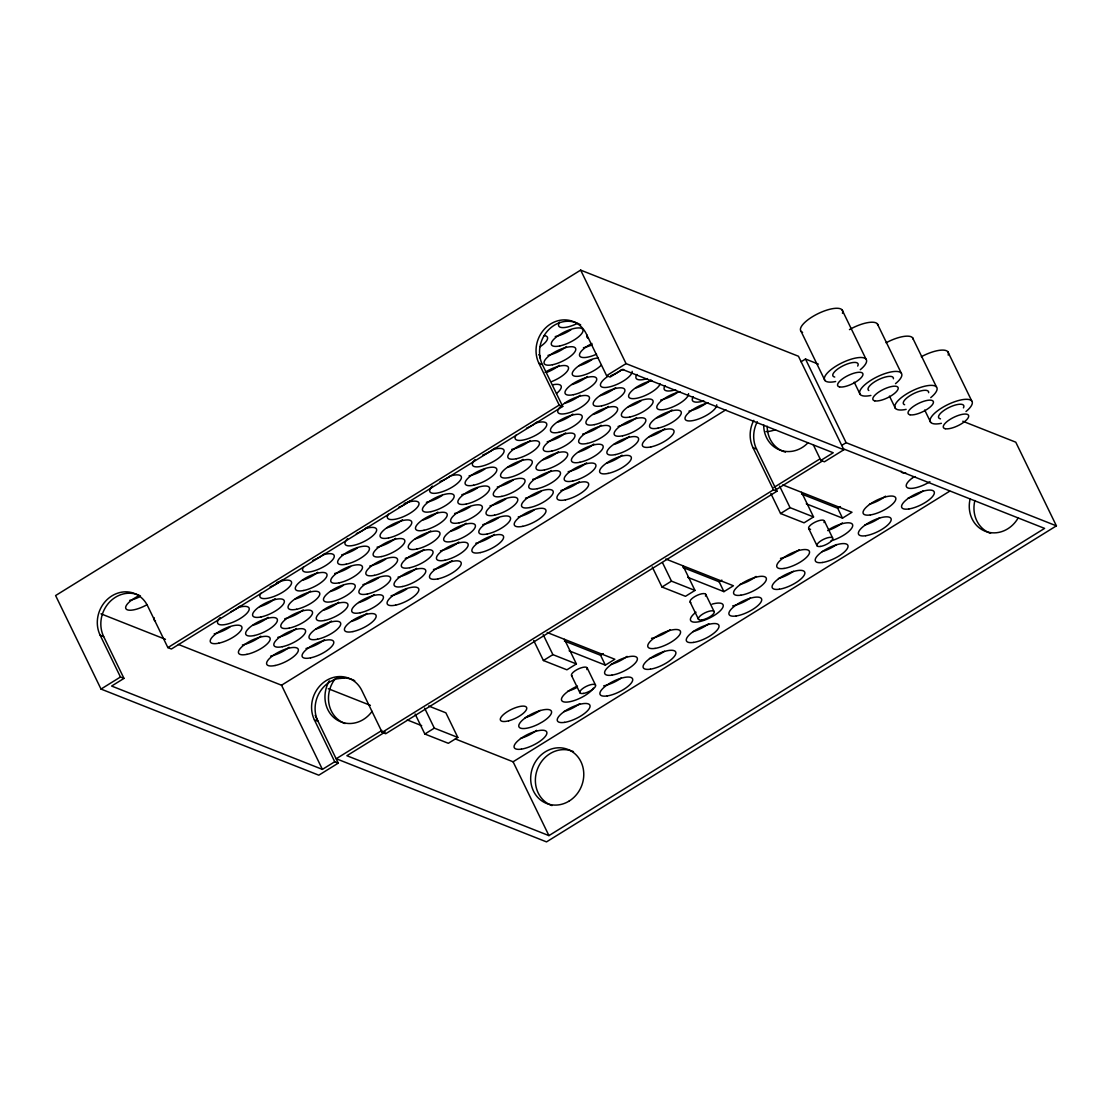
<?xml version="1.0" encoding="UTF-8"?>
<svg xmlns="http://www.w3.org/2000/svg" width="1112" height="1112" viewBox="0 0 1112 1112"><rect width="100%" height="100%" fill="white"/><g stroke="black" fill="none" stroke-linecap="round" stroke-linejoin="round"><path stroke-width="1.5" d="M813.303 444.8L820.878 460.41L824.409 461.8L843.855 449.748L798.444 356.243L580.659 270.119L55.6 595.559L101.011 689.065L318.796 775.189L338.243 763.138L315.183 715.35M101.011 689.065L120.457 677.013L123.974 678.403L111.645 686.048L322.397 769.393L334.726 761.748L338.243 763.138M167.884 647.615L559.183 405.074L562.714 406.464L171.401 649.005L167.884 647.615L147.562 605.79A29.037 26.146 -68.4 0 0 111.909 595.879A29.037 26.146 -68.4 0 0 100.136 635.188L120.457 677.013M559.183 405.074L538.875 363.249A29.037 26.146 -68.4 0 1 550.635 323.94A29.037 26.146 -68.4 0 1 586.302 333.85L606.61 375.675L626.056 363.624L843.855 449.748M801.071 361.775L805.491 359.023L818.335 364.11M178.365 644.446L281.531 685.228L725.914 409.786M381.93 730.417L336.241 758.731L546.52 841.881L1056.4 525.851L1015.77 442.187L962.797 421.239M773.91 487.445L819.6 459.131M841.701 445.439L846.121 442.687L1056.4 525.851M382.153 732.349L773.452 489.808L776.982 491.198L385.683 733.739L382.153 732.349L361.845 690.51A29.037 26.146 -68.4 0 0 326.177 680.613A29.037 26.146 -68.4 0 0 314.404 719.909L334.726 761.748M820.878 460.41L833.222 452.765L622.47 369.42L610.14 377.065L606.61 375.675M385.238 731.946L346.888 755.715L548.939 835.612L1044.585 528.395L842.535 448.497M776.148 489.641L821.879 461.299M424.84 734.017L434.319 728.138L457.81 737.423L448.331 743.302L424.84 734.017L415.123 714.015M543.407 660.514L552.9 654.634L576.391 663.933L566.912 669.813L543.407 660.514L533.704 640.526M661.987 587.025L671.481 581.145L694.972 590.43L685.478 596.31L661.987 587.025L652.285 567.023M780.568 513.522L790.048 507.642L813.539 516.941L804.059 522.821L780.568 513.522L770.852 493.533M564.354 640.971L600.577 655.288L603.288 653.606M682.935 567.467L719.144 581.784L721.855 580.116M801.502 493.964L837.725 508.295L840.436 506.613M569.135 650.812L605.359 665.129L614.839 659.249L547.215 632.506M687.702 577.309L723.926 591.64L733.42 585.76L665.796 559.016M806.283 503.805L842.507 518.136L851.987 512.257L782.806 484.901M455.364 738.966L513.091 761.789L949.731 491.156M834.737 377.065L833.555 376.607A13.942 4.67 -25.9 0 1 844.953 364.903A13.942 4.67 -25.9 0 1 857.699 366.07M904.64 404.712L904.042 404.476A13.942 4.67 -25.9 0 1 914.106 393.384A13.942 4.67 -25.9 0 1 928.631 392.689M940.46 418.877L939.292 418.404A13.942 4.67 -25.9 0 1 950.677 406.714A13.942 4.67 -25.9 0 1 963.423 407.868M753.783 420.336A29.037 26.146 -68.4 0 0 752.991 447.677L756.521 449.067L776.982 491.198M538.875 363.249L542.392 364.639L562.714 406.464M428.634 706.009L445.87 712.82L457.81 737.423M328.262 688.703L370.365 705.355M407.256 719.937L421.684 725.649M100.997 613.838L165.466 639.344M100.136 635.188L103.666 636.578L123.974 678.403M314.404 719.909L317.935 721.313A29.037 26.146 -68.4 0 1 323.328 687.327A29.037 26.146 -68.4 0 1 354.742 680.725M947.813 351.684L971.707 400.89M912.563 337.742L936.471 386.962M924.711 410.05L930.688 422.351M877.326 323.814L901.22 373.02M889.475 396.122L895.438 408.424M842.09 309.873L865.984 359.093M854.224 382.18L860.202 394.482M801.057 331.334L824.965 380.54M805.491 359.023L846.121 442.687M837.725 508.295L842.507 518.136M824.298 520.805L832.652 538.041M801.599 492.324L813.539 516.941M808.73 528.603L817.084 545.839M779.595 486.111L790.048 507.642M752.991 447.677L773.452 489.808M580.659 270.119L626.056 363.624M719.144 581.784L723.926 591.64M705.717 594.308L714.085 611.53M683.018 565.827L694.972 590.43M690.149 602.106L698.517 619.328M662.516 562.686L671.481 581.145M600.577 655.288L605.359 665.129M587.136 667.812L595.504 685.034M564.451 639.317L576.391 663.933M571.568 675.609L579.936 692.832M543.184 634.646L552.9 654.634M513.091 761.789L548.939 835.612M424.617 708.135L434.319 728.138M281.531 685.228L322.397 769.393M921.334 356.716A23.227 7.798 -25.9 0 1 948.175 355.075M941.377 423.325A23.227 7.798 -25.9 0 1 933.566 414.289A23.227 7.798 -25.9 0 1 964.702 399.375A23.227 7.798 -25.9 0 1 965.994 411.523M886.097 342.774A23.227 7.798 -25.9 0 1 913.216 339.243M906.127 409.383A23.227 7.798 -25.9 0 1 898.329 400.348A23.227 7.798 -25.9 0 1 929.465 385.433A23.227 7.798 -25.9 0 1 930.758 397.596M849.457 329.611A23.227 7.798 -25.9 0 1 877.966 325.302M870.891 395.455A23.227 7.798 -25.9 0 1 863.093 386.42A23.227 7.798 -25.9 0 1 894.229 371.491A23.227 7.798 -25.9 0 1 895.507 383.654M868.806 390.534A13.942 4.67 -25.9 0 1 878.869 379.456A13.942 4.67 -25.9 0 1 893.395 378.761M802.6 332.363A23.227 7.798 -25.9 0 1 818.501 313.431A23.227 7.798 -25.9 0 1 842.451 313.278M835.64 381.513A23.227 7.798 -25.9 0 1 827.842 372.478A23.227 7.798 -25.9 0 1 858.978 357.564A23.227 7.798 -25.9 0 1 860.271 369.712M572.235 676.11A8.715 2.919 -25.9 0 1 578.824 668.729A8.715 2.919 -25.9 0 1 586.872 669.577M690.816 602.621A8.715 2.919 -25.9 0 1 697.405 595.226A8.715 2.919 -25.9 0 1 705.453 596.074M810.551 529.326A8.715 2.919 -25.9 0 1 814.943 522.223A8.715 2.919 -25.9 0 1 824.034 522.57M807.924 442.868A29.037 26.146 -68.4 0 1 779.317 449.818A29.037 26.146 -68.4 0 1 763.68 424.826M372.075 711.346A29.037 26.146 -68.4 0 1 335.796 719.116A29.037 26.146 -68.4 0 1 329.305 680.891M551.983 805.574A29.037 26.146 -68.4 0 1 537.638 768.601A29.037 26.146 -68.4 0 1 573.472 751.656M990.57 533.343A29.037 26.146 -68.4 0 1 974.89 500.511M1018.022 518.164A29.037 26.146 -68.4 0 1 984.898 531.119A29.037 26.146 -68.4 0 1 970.192 498.662M345.081 723.523A29.037 26.146 -68.4 0 1 335.379 678.528M785.447 452.097A29.037 26.146 -68.4 0 1 767.211 426.216M344.664 677.736A18 6.033 -25.9 0 1 336.547 678.014M593.391 688.147A18 6.033 -25.9 0 1 574.431 700.477A18 6.033 -25.9 0 1 561.504 698.809A18 6.033 -25.9 0 1 577.462 686.104M712.069 604.136A18 6.033 -25.9 0 1 721.229 609.751A18 6.033 -25.9 0 1 696.571 622.094A18 6.033 -25.9 0 1 695.987 612.184M829.024 529.479A18 6.033 -25.9 0 1 852.682 525.031A18 6.033 -25.9 0 1 831.067 540.835M929.91 481.732A18 6.033 -25.9 0 1 908.254 488.085A18 6.033 -25.9 0 1 914.092 476.77M536.568 730.375A18 6.033 -25.9 0 1 520.486 738.424M579.727 703.618A18 6.033 -25.9 0 1 563.645 711.68M621.274 678A18 6.033 -25.9 0 1 603.677 685.868M664.448 651.243A18 6.033 -25.9 0 1 649.464 658.485M708.719 623.665A18 6.033 -25.9 0 1 692.623 631.727M750.266 598.048A18 6.033 -25.9 0 1 732.669 605.915M793.426 571.304A18 6.033 -25.9 0 1 778.456 578.532M836.585 544.546A18 6.033 -25.9 0 1 821.615 551.774M879.745 517.789A18 6.033 -25.9 0 1 864.775 525.031M922.904 491.045A18 6.033 -25.9 0 1 907.934 498.273M915.384 476.589A18 6.033 -25.9 0 1 912.604 477.479M885.527 496.174A18 6.033 -25.9 0 1 869.445 504.236M842.368 522.932A18 6.033 -25.9 0 1 827.648 530.577M799.208 549.689A18 6.033 -25.9 0 1 780.499 558.377M756.049 576.433A18 6.033 -25.9 0 1 739.966 584.495M670.23 629.642A18 6.033 -25.9 0 1 651.521 638.33M627.057 656.386A18 6.033 -25.9 0 1 610.974 664.448M576.294 687.855A18 6.033 -25.9 0 1 567.815 691.205M540.126 710.415A18 6.033 -25.9 0 1 537.68 712.041L533.635 714.307A18 6.033 -25.9 0 1 525.156 717.643M775.509 429.677A17.417 5.838 -25.9 0 1 765.973 431.581M905.877 473.059A14.525 4.865 -25.9 0 1 901.095 471.168M756.521 449.067A29.037 26.146 -68.4 0 1 757.3 421.74M103.666 636.578A29.037 26.146 -68.4 0 1 109.059 602.593A29.037 26.146 -68.4 0 1 140.459 595.99M542.392 364.639A29.037 26.146 -68.4 0 1 548.424 329.972A29.037 26.146 -68.4 0 1 580.673 324.899M544.171 335.602A17.417 5.838 -25.9 0 1 540.21 346.666M576.711 323.731A17.417 5.838 -25.9 0 1 559.642 322.188M147.048 604.678A17.417 5.838 -25.9 0 1 126.142 609.028A17.417 5.838 -25.9 0 1 139.222 595.601M538.694 354.797A17.417 5.838 -25.9 0 1 540.126 358.12M588.373 338.326A17.417 5.838 -25.9 0 1 586.941 335.004M155.485 620.955A17.417 5.838 -25.9 0 1 154.068 617.619M545.116 372.298A17.417 5.838 -25.9 0 1 568.176 366.89A17.417 5.838 -25.9 0 1 551.649 381.597M596.56 354.2A17.417 5.838 -25.9 0 1 579.644 355.84A17.417 5.838 -25.9 0 1 591.959 343.469M552.789 384.794A17.417 5.838 -25.9 0 1 556.514 393.495M601.328 365.111A17.417 5.838 -25.9 0 1 578.852 376.203A17.417 5.838 -25.9 0 1 575.529 368.475A17.417 5.838 -25.9 0 1 598.242 357.925M237.634 607.652A17.417 5.838 -25.9 0 1 248.115 611.795A17.417 5.838 -25.9 0 1 225.986 624.402A17.417 5.838 -25.9 0 1 220.134 617.619M276.749 582.535A17.417 5.838 -25.9 0 1 291.386 583.856A17.417 5.838 -25.9 0 1 271.453 597.325A17.417 5.838 -25.9 0 1 260.972 593.183M322.702 554.93A17.417 5.838 -25.9 0 1 333.544 558.488A17.417 5.838 -25.9 0 1 313.084 571.179A17.417 5.838 -25.9 0 1 303.659 566.731M365.083 528.659A17.417 5.838 -25.9 0 1 375.55 532.801A17.417 5.838 -25.9 0 1 353.421 545.408A17.417 5.838 -25.9 0 1 347.583 538.625M404.184 503.541A17.417 5.838 -25.9 0 1 418.821 504.862A17.417 5.838 -25.9 0 1 398.888 518.331A17.417 5.838 -25.9 0 1 388.408 514.189M449.832 476.131A17.417 5.838 -25.9 0 1 460.312 480.273A17.417 5.838 -25.9 0 1 438.184 492.866A17.417 5.838 -25.9 0 1 432.332 486.097M492.519 449.665A17.417 5.838 -25.9 0 1 502.999 453.807A17.417 5.838 -25.9 0 1 480.87 466.414A17.417 5.838 -25.9 0 1 475.019 459.631M535.206 423.213A17.417 5.838 -25.9 0 1 546.062 426.772A17.417 5.838 -25.9 0 1 525.587 439.462A17.417 5.838 -25.9 0 1 516.163 435.014M562.505 404.796A17.417 5.838 -25.9 0 1 588.679 396.372A17.417 5.838 -25.9 0 1 571.498 411.968A17.417 5.838 -25.9 0 1 560.392 406.714M632.158 371.338A17.417 5.838 -25.9 0 1 608.931 387.032A17.417 5.838 -25.9 0 1 607.805 376.412M620.579 370.296A17.417 5.838 -25.9 0 1 623.665 369.49M647.448 378.58A17.417 5.838 -25.9 0 1 636.981 374.438M660.139 383.918A17.417 5.838 -25.9 0 1 640.206 397.387A17.417 5.838 -25.9 0 1 629.726 393.245A17.417 5.838 -25.9 0 1 651.854 380.638M675.651 389.728A17.417 5.838 -25.9 0 1 665.171 385.586M688.55 393.634A17.417 5.838 -25.9 0 1 670.578 407.798A17.417 5.838 -25.9 0 1 657.553 404.963A17.417 5.838 -25.9 0 1 680.058 391.785M703.84 400.876A17.417 5.838 -25.9 0 1 693.36 396.734M716.74 404.782A17.417 5.838 -25.9 0 1 698.767 418.946A17.417 5.838 -25.9 0 1 685.743 416.124A17.417 5.838 -25.9 0 1 708.247 402.933M139.292 597.005A17.417 5.838 -25.9 0 1 129.617 600.397M282.295 579.936A17.417 5.838 -25.9 0 1 270.174 586.83M239.914 606.193A17.417 5.838 -25.9 0 1 231.115 611.642M230.059 626.932A17.417 5.838 -25.9 0 1 214.199 633.854M317.726 572.277A17.417 5.838 -25.9 0 1 302.353 580.325M275.039 598.729A17.417 5.838 -25.9 0 1 259.666 606.777M310.484 591.084A17.417 5.838 -25.9 0 1 295.097 599.132M324.982 553.47A17.417 5.838 -25.9 0 1 312.861 560.365M357.508 547.938A17.417 5.838 -25.9 0 1 341.634 554.86M367.349 527.199A17.417 5.838 -25.9 0 1 356.354 533.649M268.103 617.341A17.417 5.838 -25.9 0 1 252.73 625.389M260.861 636.147A17.417 5.838 -25.9 0 1 242.388 645.002M296.306 628.488A17.417 5.838 -25.9 0 1 277.833 637.343M289.05 647.295A17.417 5.838 -25.9 0 1 270.591 656.149M303.242 609.89A17.417 5.838 -25.9 0 1 284.769 618.731M343.316 585.343A17.417 5.838 -25.9 0 1 330.542 591.473M385.697 559.086A17.417 5.838 -25.9 0 1 369.837 566.008M350.572 566.55A17.417 5.838 -25.9 0 1 334.698 573.472M395.552 538.361A17.417 5.838 -25.9 0 1 377.079 547.201M402.488 519.749A17.417 5.838 -25.9 0 1 387.101 527.797M409.73 500.942A17.417 5.838 -25.9 0 1 398.721 507.392M437.919 512.09A17.417 5.838 -25.9 0 1 422.546 520.138M378.761 577.698A17.417 5.838 -25.9 0 1 362.901 584.62M338.673 602.231A17.417 5.838 -25.9 0 1 323.3 610.279M331.432 621.038A17.417 5.838 -25.9 0 1 316.044 629.086M324.495 639.65A17.417 5.838 -25.9 0 1 306.022 648.491M366.877 613.379A17.417 5.838 -25.9 0 1 351.489 621.427M374.118 594.572A17.417 5.838 -25.9 0 1 358.731 602.621M416.5 568.302A17.417 5.838 -25.9 0 1 398.026 577.156M423.741 549.509A17.417 5.838 -25.9 0 1 405.268 558.349M430.678 530.897A17.417 5.838 -25.9 0 1 415.29 538.945M466.123 523.238A17.417 5.838 -25.9 0 1 450.735 531.286M442.256 495.396A17.417 5.838 -25.9 0 1 426.396 502.318M449.498 476.603A17.417 5.838 -25.9 0 1 439.991 481.565M484.943 468.944A17.417 5.838 -25.9 0 1 469.083 475.866M470.445 506.544A17.417 5.838 -25.9 0 1 454.586 513.48M477.701 487.751A17.417 5.838 -25.9 0 1 461.827 494.673M406.95 588.846A17.417 5.838 -25.9 0 1 391.09 595.768M451.931 560.656A17.417 5.838 -25.9 0 1 433.471 569.497M522.987 459.367A17.417 5.838 -25.9 0 1 507.6 467.415M530.229 440.56A17.417 5.838 -25.9 0 1 511.77 449.401M537.485 421.754A17.417 5.838 -25.9 0 1 526.476 428.203M494.798 448.219A17.417 5.838 -25.9 0 1 482.691 455.114M505.89 498.899A17.417 5.838 -25.9 0 1 490.031 505.821M498.649 517.705A17.417 5.838 -25.9 0 1 482.775 524.628M458.867 542.044A17.417 5.838 -25.9 0 1 440.408 550.885M494.312 534.385A17.417 5.838 -25.9 0 1 475.839 543.24M534.08 510.047A17.417 5.838 -25.9 0 1 518.22 516.969M541.335 491.24A17.417 5.838 -25.9 0 1 525.462 498.162M513.132 480.092A17.417 5.838 -25.9 0 1 497.272 487.014M551.177 470.515A17.417 5.838 -25.9 0 1 532.717 479.355M571.109 329.652A17.417 5.838 -25.9 0 1 555.249 336.589M566.467 346.541A17.417 5.838 -25.9 0 1 548.007 355.381M559.225 365.348A17.417 5.838 -25.9 0 1 547.118 372.242M592.015 344.845A17.417 5.838 -25.9 0 1 583.439 347.736M592.057 359.607A17.417 5.838 -25.9 0 1 579.282 365.737M587.414 376.495A17.417 5.838 -25.9 0 1 572.027 384.543M580.172 395.302A17.417 5.838 -25.9 0 1 564.785 403.336M620.26 370.755A17.417 5.838 -25.9 0 1 610.752 375.731M615.617 387.643A17.417 5.838 -25.9 0 1 600.23 395.691M572.93 414.095A17.417 5.838 -25.9 0 1 557.543 422.143M565.674 432.902A17.417 5.838 -25.9 0 1 547.201 441.756M601.119 425.243A17.417 5.838 -25.9 0 1 582.646 434.097M558.433 451.708A17.417 5.838 -25.9 0 1 543.045 459.756M608.361 406.45A17.417 5.838 -25.9 0 1 592.974 414.498M651.048 379.984A17.417 5.838 -25.9 0 1 635.661 388.032M593.864 444.049A17.417 5.838 -25.9 0 1 578.49 452.097M586.622 462.856A17.417 5.838 -25.9 0 1 568.149 471.71M579.38 481.663A17.417 5.838 -25.9 0 1 560.907 490.503M622.067 455.197A17.417 5.838 -25.9 0 1 606.679 463.245M629.309 436.404A17.417 5.838 -25.9 0 1 613.921 444.439M636.55 417.598A17.417 5.838 -25.9 0 1 618.091 426.438M641.207 400.709A17.417 5.838 -25.9 0 1 628.419 406.839M676.638 393.064A17.417 5.838 -25.9 0 1 660.778 399.986M671.995 409.939A17.417 5.838 -25.9 0 1 656.608 417.987M664.754 428.745A17.417 5.838 -25.9 0 1 649.366 436.794M704.841 404.212A17.417 5.838 -25.9 0 1 688.967 411.134M527.894 716.128L524.336 718.574A18 6.033 -25.9 0 0 520.472 728.124A18 6.033 -25.9 0 0 538.403 724.148L542.461 721.883A18 6.033 -25.9 0 0 549.884 709.887A18 6.033 -25.9 0 0 527.894 716.128M839.518 386.906L838.337 386.448A13.942 4.67 -25.9 0 1 851.5 374.035A13.942 4.67 -25.9 0 1 861.063 377.816A13.942 4.67 -25.9 0 1 839.518 386.906M874.755 400.848L873.587 400.376A13.942 4.67 -25.9 0 1 886.737 387.963A13.942 4.67 -25.9 0 1 896.314 391.744A13.942 4.67 -25.9 0 1 874.755 400.848M910.005 414.776L908.824 414.317A13.942 4.67 -25.9 0 1 921.987 401.905A13.942 4.67 -25.9 0 1 931.55 405.685A13.942 4.67 -25.9 0 1 910.005 414.776M945.242 428.718L944.06 428.259A13.942 4.67 -25.9 0 1 957.223 415.832A13.942 4.67 -25.9 0 1 966.787 419.627A13.942 4.67 -25.9 0 1 945.242 428.718M701.894 619.954A8.715 2.919 -25.9 0 0 714.224 612.309A8.715 2.919 -25.9 0 0 702.77 614.032A8.715 2.919 -25.9 0 0 701.894 619.954M820.475 546.451A8.715 2.919 -25.9 0 0 832.791 538.806A8.715 2.919 -25.9 0 0 821.351 540.543A8.715 2.919 -25.9 0 0 820.475 546.451M583.327 693.443A8.715 2.919 -25.9 0 0 595.643 685.812A8.715 2.919 -25.9 0 0 584.189 687.536A8.715 2.919 -25.9 0 0 583.327 693.443M569.177 801.043A29.037 26.146 -68.4 0 0 571.79 751.406A29.037 26.146 -68.4 0 0 530.716 776.871A29.037 26.146 -68.4 0 0 569.177 801.043M521.417 749.127A18 6.033 -25.9 0 0 546.882 733.336A18 6.033 -25.9 0 0 523.224 736.908A18 6.033 -25.9 0 0 521.417 749.127M564.576 722.369A18 6.033 -25.9 0 0 590.041 706.579A18 6.033 -25.9 0 0 566.383 710.151A18 6.033 -25.9 0 0 564.576 722.369M607.235 695.931A18 6.033 -25.9 0 0 632.7 680.141A18 6.033 -25.9 0 0 609.042 683.713A18 6.033 -25.9 0 0 607.235 695.931M650.395 669.174A18 6.033 -25.9 0 0 675.874 653.383A18 6.033 -25.9 0 0 652.216 656.956A18 6.033 -25.9 0 0 650.395 669.174M693.568 642.416A18 6.033 -25.9 0 0 719.033 626.64A18 6.033 -25.9 0 0 695.375 630.212A18 6.033 -25.9 0 0 693.568 642.416M736.227 615.978A18 6.033 -25.9 0 0 761.692 600.188A18 6.033 -25.9 0 0 738.034 603.76A18 6.033 -25.9 0 0 736.227 615.978M779.387 589.221A18 6.033 -25.9 0 0 804.852 573.444A18 6.033 -25.9 0 0 781.194 577.017A18 6.033 -25.9 0 0 779.387 589.221M822.546 562.477A18 6.033 -25.9 0 0 848.011 546.687A18 6.033 -25.9 0 0 824.353 550.259A18 6.033 -25.9 0 0 822.546 562.477M865.706 535.72A18 6.033 -25.9 0 0 891.171 519.929A18 6.033 -25.9 0 0 867.513 523.502A18 6.033 -25.9 0 0 865.706 535.72M908.865 508.962A18 6.033 -25.9 0 0 934.33 493.186A18 6.033 -25.9 0 0 910.672 496.758A18 6.033 -25.9 0 0 908.865 508.962M611.906 675.137A18 6.033 -25.9 0 0 637.371 659.36A18 6.033 -25.9 0 0 613.713 662.933A18 6.033 -25.9 0 0 611.906 675.137M655.065 648.393A18 6.033 -25.9 0 0 680.544 632.603A18 6.033 -25.9 0 0 656.886 636.175A18 6.033 -25.9 0 0 655.065 648.393M740.898 595.198A18 6.033 -25.9 0 0 766.363 579.408A18 6.033 -25.9 0 0 742.705 582.98A18 6.033 -25.9 0 0 740.898 595.198M784.057 568.44A18 6.033 -25.9 0 0 809.522 552.65A18 6.033 -25.9 0 0 785.864 556.222A18 6.033 -25.9 0 0 784.057 568.44M870.376 514.939A18 6.033 -25.9 0 0 895.841 499.149A18 6.033 -25.9 0 0 872.183 502.721A18 6.033 -25.9 0 0 870.376 514.939M508.657 720.826A14.525 4.865 -25.9 0 0 526.629 707.538A14.525 4.865 -25.9 0 0 505.321 713.07A14.525 4.865 -25.9 0 0 508.657 720.826M559.795 345.929A17.417 5.838 -25.9 0 0 583.022 330.236A17.417 5.838 -25.9 0 0 558.655 335.31A17.417 5.838 -25.9 0 0 559.795 345.929M552.539 364.736A17.417 5.838 -25.9 0 0 575.78 349.043A17.417 5.838 -25.9 0 0 551.413 354.116A17.417 5.838 -25.9 0 0 552.539 364.736M573.486 394.69A17.417 5.838 -25.9 0 0 596.727 378.997A17.417 5.838 -25.9 0 0 572.36 384.071A17.417 5.838 -25.9 0 0 573.486 394.69M218.744 643.195A17.417 5.838 -25.9 0 0 241.971 627.502A17.417 5.838 -25.9 0 0 217.605 632.575A17.417 5.838 -25.9 0 0 218.744 643.195M261.111 616.938A17.417 5.838 -25.9 0 0 284.352 601.231A17.417 5.838 -25.9 0 0 259.986 606.304A17.417 5.838 -25.9 0 0 261.111 616.938M303.798 590.472A17.417 5.838 -25.9 0 0 327.039 574.779A17.417 5.838 -25.9 0 0 302.672 579.852A17.417 5.838 -25.9 0 0 303.798 590.472M346.18 564.215A17.417 5.838 -25.9 0 0 369.42 548.508A17.417 5.838 -25.9 0 0 345.054 553.581A17.417 5.838 -25.9 0 0 346.18 564.215M388.561 537.944A17.417 5.838 -25.9 0 0 411.787 522.251A17.417 5.838 -25.9 0 0 387.435 527.324A17.417 5.838 -25.9 0 0 388.561 537.944M430.928 511.673A17.417 5.838 -25.9 0 0 454.169 495.98A17.417 5.838 -25.9 0 0 429.802 501.053A17.417 5.838 -25.9 0 0 430.928 511.673M473.615 485.221A17.417 5.838 -25.9 0 0 496.855 469.514A17.417 5.838 -25.9 0 0 472.489 474.588A17.417 5.838 -25.9 0 0 473.615 485.221M516.302 458.756A17.417 5.838 -25.9 0 0 539.542 443.062A17.417 5.838 -25.9 0 0 515.176 448.136A17.417 5.838 -25.9 0 0 516.302 458.756M558.988 432.304A17.417 5.838 -25.9 0 0 582.229 416.597A17.417 5.838 -25.9 0 0 557.863 421.67A17.417 5.838 -25.9 0 0 558.988 432.304M601.675 405.838A17.417 5.838 -25.9 0 0 624.916 390.145A17.417 5.838 -25.9 0 0 600.549 395.219A17.417 5.838 -25.9 0 0 601.675 405.838M254.175 635.55A17.417 5.838 -25.9 0 0 277.416 619.843A17.417 5.838 -25.9 0 0 253.049 624.916A17.417 5.838 -25.9 0 0 254.175 635.55M296.556 609.279A17.417 5.838 -25.9 0 0 319.797 593.586A17.417 5.838 -25.9 0 0 295.431 598.659A17.417 5.838 -25.9 0 0 296.556 609.279M339.243 582.813A17.417 5.838 -25.9 0 0 362.484 567.12A17.417 5.838 -25.9 0 0 338.117 572.193A17.417 5.838 -25.9 0 0 339.243 582.813M381.625 556.556A17.417 5.838 -25.9 0 0 404.851 540.863A17.417 5.838 -25.9 0 0 380.499 545.936A17.417 5.838 -25.9 0 0 381.625 556.556M423.992 530.285A17.417 5.838 -25.9 0 0 447.232 514.592A17.417 5.838 -25.9 0 0 422.866 519.665A17.417 5.838 -25.9 0 0 423.992 530.285M466.373 504.014A17.417 5.838 -25.9 0 0 489.614 488.321A17.417 5.838 -25.9 0 0 465.247 493.394A17.417 5.838 -25.9 0 0 466.373 504.014M509.06 477.562A17.417 5.838 -25.9 0 0 532.3 461.869A17.417 5.838 -25.9 0 0 507.934 466.943A17.417 5.838 -25.9 0 0 509.06 477.562M551.747 451.097A17.417 5.838 -25.9 0 0 574.987 435.404A17.417 5.838 -25.9 0 0 550.621 440.477A17.417 5.838 -25.9 0 0 551.747 451.097M594.433 424.645A17.417 5.838 -25.9 0 0 617.674 408.952A17.417 5.838 -25.9 0 0 593.308 414.025A17.417 5.838 -25.9 0 0 594.433 424.645M246.933 654.342A17.417 5.838 -25.9 0 0 270.174 638.649A17.417 5.838 -25.9 0 0 245.808 643.723A17.417 5.838 -25.9 0 0 246.933 654.342M289.315 628.085A17.417 5.838 -25.9 0 0 312.541 612.392A17.417 5.838 -25.9 0 0 288.175 617.466A17.417 5.838 -25.9 0 0 289.315 628.085M332.001 601.62A17.417 5.838 -25.9 0 0 355.228 585.927A17.417 5.838 -25.9 0 0 330.862 591A17.417 5.838 -25.9 0 0 332.001 601.62M374.369 575.363A17.417 5.838 -25.9 0 0 397.609 559.656A17.417 5.838 -25.9 0 0 373.243 564.729A17.417 5.838 -25.9 0 0 374.369 575.363M416.75 549.092A17.417 5.838 -25.9 0 0 439.991 533.399A17.417 5.838 -25.9 0 0 415.624 538.472A17.417 5.838 -25.9 0 0 416.75 549.092M459.131 522.821A17.417 5.838 -25.9 0 0 482.358 507.128A17.417 5.838 -25.9 0 0 457.991 512.201A17.417 5.838 -25.9 0 0 459.131 522.821M501.818 496.369A17.417 5.838 -25.9 0 0 525.045 480.662A17.417 5.838 -25.9 0 0 500.692 485.735A17.417 5.838 -25.9 0 0 501.818 496.369M544.505 469.903A17.417 5.838 -25.9 0 0 567.732 454.21A17.417 5.838 -25.9 0 0 543.379 459.284A17.417 5.838 -25.9 0 0 544.505 469.903M587.192 443.452A17.417 5.838 -25.9 0 0 610.418 427.745A17.417 5.838 -25.9 0 0 586.066 432.818A17.417 5.838 -25.9 0 0 587.192 443.452M629.878 416.986A17.417 5.838 -25.9 0 0 653.105 401.293A17.417 5.838 -25.9 0 0 628.753 406.367A17.417 5.838 -25.9 0 0 629.878 416.986M282.378 646.697A17.417 5.838 -25.9 0 0 305.605 630.99A17.417 5.838 -25.9 0 0 281.239 636.064A17.417 5.838 -25.9 0 0 282.378 646.697M324.746 620.427A17.417 5.838 -25.9 0 0 347.986 604.733A17.417 5.838 -25.9 0 0 323.62 609.807A17.417 5.838 -25.9 0 0 324.746 620.427M367.433 593.975A17.417 5.838 -25.9 0 0 390.673 578.268A17.417 5.838 -25.9 0 0 366.307 583.341A17.417 5.838 -25.9 0 0 367.433 593.975M409.814 567.704A17.417 5.838 -25.9 0 0 433.054 552.011A17.417 5.838 -25.9 0 0 408.688 557.084A17.417 5.838 -25.9 0 0 409.814 567.704M452.195 541.433A17.417 5.838 -25.9 0 0 475.422 525.74A17.417 5.838 -25.9 0 0 451.055 530.813A17.417 5.838 -25.9 0 0 452.195 541.433M494.562 515.176A17.417 5.838 -25.9 0 0 517.803 499.469A17.417 5.838 -25.9 0 0 493.436 504.542A17.417 5.838 -25.9 0 0 494.562 515.176M537.249 488.71A17.417 5.838 -25.9 0 0 560.49 473.017A17.417 5.838 -25.9 0 0 536.123 478.09A17.417 5.838 -25.9 0 0 537.249 488.71M579.936 462.258A17.417 5.838 -25.9 0 0 603.177 446.551A17.417 5.838 -25.9 0 0 578.81 451.625A17.417 5.838 -25.9 0 0 579.936 462.258M622.623 435.793A17.417 5.838 -25.9 0 0 645.863 420.1A17.417 5.838 -25.9 0 0 621.497 425.173A17.417 5.838 -25.9 0 0 622.623 435.793M275.123 665.504A17.417 5.838 -25.9 0 0 298.363 649.797A17.417 5.838 -25.9 0 0 273.997 654.871A17.417 5.838 -25.9 0 0 275.123 665.504M317.504 639.233A17.417 5.838 -25.9 0 0 340.731 623.54A17.417 5.838 -25.9 0 0 316.378 628.614A17.417 5.838 -25.9 0 0 317.504 639.233M360.191 612.768A17.417 5.838 -25.9 0 0 383.432 597.074A17.417 5.838 -25.9 0 0 359.065 602.148A17.417 5.838 -25.9 0 0 360.191 612.768M402.572 586.51A17.417 5.838 -25.9 0 0 425.799 570.803A17.417 5.838 -25.9 0 0 401.432 575.877A17.417 5.838 -25.9 0 0 402.572 586.51M444.939 560.24A17.417 5.838 -25.9 0 0 468.18 544.546A17.417 5.838 -25.9 0 0 443.813 549.62A17.417 5.838 -25.9 0 0 444.939 560.24M487.32 533.968A17.417 5.838 -25.9 0 0 510.561 518.275A17.417 5.838 -25.9 0 0 486.194 523.349A17.417 5.838 -25.9 0 0 487.32 533.968M530.007 507.517A17.417 5.838 -25.9 0 0 553.248 491.824A17.417 5.838 -25.9 0 0 528.881 496.897A17.417 5.838 -25.9 0 0 530.007 507.517M572.694 481.051A17.417 5.838 -25.9 0 0 595.935 465.358A17.417 5.838 -25.9 0 0 571.568 470.432A17.417 5.838 -25.9 0 0 572.694 481.051M615.381 454.599A17.417 5.838 -25.9 0 0 638.622 438.906A17.417 5.838 -25.9 0 0 614.255 443.98A17.417 5.838 -25.9 0 0 615.381 454.599M658.068 428.134A17.417 5.838 -25.9 0 0 681.308 412.441A17.417 5.838 -25.9 0 0 656.942 417.514A17.417 5.838 -25.9 0 0 658.068 428.134M310.568 657.845A17.417 5.838 -25.9 0 0 333.795 642.152A17.417 5.838 -25.9 0 0 309.442 647.226A17.417 5.838 -25.9 0 0 310.568 657.845M352.949 631.574A17.417 5.838 -25.9 0 0 376.176 615.881A17.417 5.838 -25.9 0 0 351.809 620.955A17.417 5.838 -25.9 0 0 352.949 631.574M395.636 605.123A17.417 5.838 -25.9 0 0 418.863 589.416A17.417 5.838 -25.9 0 0 394.496 594.489A17.417 5.838 -25.9 0 0 395.636 605.123M438.003 578.852A17.417 5.838 -25.9 0 0 461.244 563.158A17.417 5.838 -25.9 0 0 436.877 568.232A17.417 5.838 -25.9 0 0 438.003 578.852M480.384 552.581A17.417 5.838 -25.9 0 0 503.625 536.887A17.417 5.838 -25.9 0 0 479.258 541.961A17.417 5.838 -25.9 0 0 480.384 552.581M522.765 526.323A17.417 5.838 -25.9 0 0 545.992 510.616A17.417 5.838 -25.9 0 0 521.625 515.69A17.417 5.838 -25.9 0 0 522.765 526.323M565.452 499.858A17.417 5.838 -25.9 0 0 588.679 484.165A17.417 5.838 -25.9 0 0 564.312 489.238A17.417 5.838 -25.9 0 0 565.452 499.858M608.139 473.406A17.417 5.838 -25.9 0 0 631.366 457.699A17.417 5.838 -25.9 0 0 607.013 462.773A17.417 5.838 -25.9 0 0 608.139 473.406M650.826 446.941A17.417 5.838 -25.9 0 0 674.053 431.247A17.417 5.838 -25.9 0 0 649.7 436.321A17.417 5.838 -25.9 0 0 650.826 446.941"/></g></svg>
